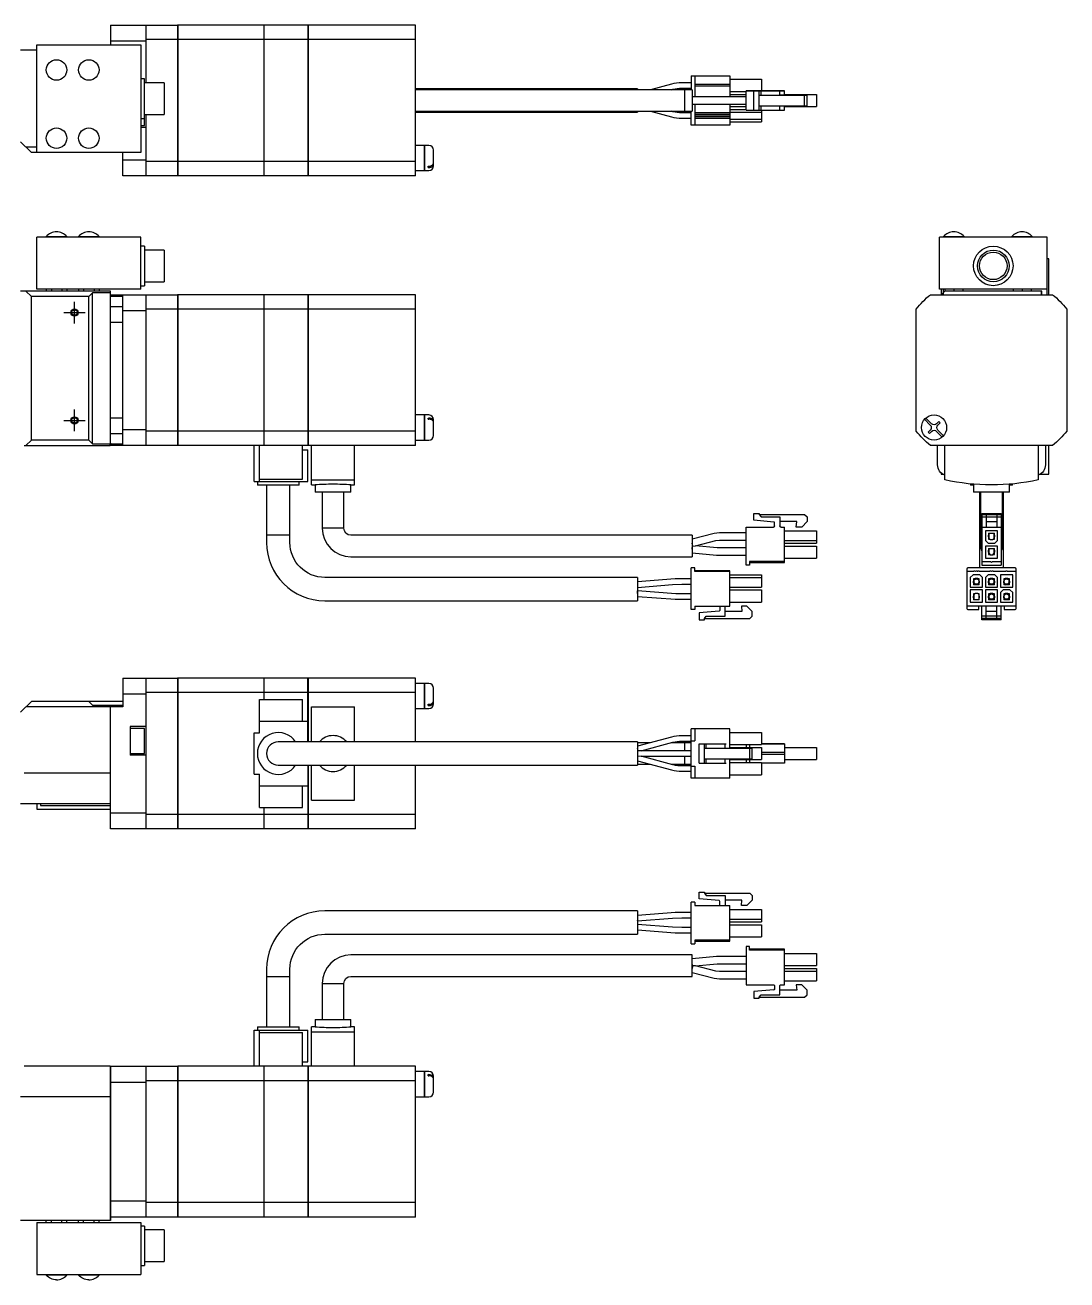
# Model space of a CAD drawing. Extents: x 0 to 542, y -8 to 359.
# Drawn here: x 251.8 to 541.9, y 10 to 359.4 of the extents above; entities that cross this region are included whole.
import ezdxf

# ---------------------------------------------------------------- set-up
doc = ezdxf.new("R2010")
doc.units = 0
doc.header["$LTSCALE"] = 0.5
doc.linetypes.add('CENTER', pattern=[50.8, 31.75, -6.35, 6.35, -6.35])
for name, color, linetype in [('MSM_CENTER', 1, 'CENTER'), ('MSM_CONTINUOUS', 7, 'CONTINUOUS'), ('MSM_NARROW', 5, 'CONTINUOUS')]:
    doc.layers.add(name, color=color, linetype=linetype)

msp = doc.modelspace()

# ---------------------------------------------------------------- linework, layer by layer
at = {"layer": 'MSM_CENTER'}
for p, q in [((265.59, 276.32), (265.59, 282.32)), ((262.59, 279.32), (268.59, 279.32)), ((265.59, 246.32), (265.59, 252.32)), ((262.59, 249.32), (268.59, 249.32))]:
    msp.add_line(p, q, dxfattribs=at)
at = {"layer": 'MSM_CONTINUOUS'}
for p, q in [((275.59, 359.38), (275.59, 353.88)), ((275.59, 359.38), (294.29, 359.38)), ((285.59, 343.3), (285.59, 359.38)), ((294.29, 359.38), (294.29, 317.38)), ((294.34, 359.33), (294.29, 359.33)), ((294.34, 359.38), (294.34, 317.38)), ((318.29, 359.38), (294.34, 359.38)), ((318.29, 359.38), (318.29, 317.38)), ((318.34, 359.33), (318.29, 359.33)), ((318.34, 359.38), (318.34, 317.38)), ((330.59, 359.38), (318.34, 359.38)), ((330.59, 359.38), (330.59, 317.38)), ((330.64, 359.33), (330.59, 359.33)), ((330.64, 359.38), (330.64, 317.38)), ((360.59, 359.38), (330.64, 359.38)), ((360.59, 317.38), (360.59, 359.38)), ((255.09, 323.88), (255.09, 353.88)), ((255.09, 353.88), (284.09, 353.88)), ((285.59, 354.88), (275.59, 354.88)), ((284.09, 353.88), (284.09, 323.88)), ((294.29, 355.35), (285.59, 355.35)), ((294.34, 355.09), (294.29, 355.09)), ((318.29, 355.35), (294.34, 355.35)), ((318.34, 355.09), (318.29, 355.09)), ((330.59, 355.35), (318.34, 355.35)), ((330.64, 355.09), (330.59, 355.09)), ((360.59, 355.35), (330.64, 355.35)), ((255.09, 352.38), (250.59, 352.38)), ((285.09, 344.38), (284.09, 344.38)), ((285.09, 331.38), (285.09, 344.38)), ((290.59, 343.3), (285.09, 343.3)), ((290.59, 343.3), (290.59, 334.45)), ((431.83, 342.95), (425.97, 341.38)), ((437.34, 343.33), (434.71, 343.33)), ((437.34, 345.28), (437.34, 341.38)), ((437.34, 345.28), (448.04, 345.28)), ((438.34, 345.28), (438.34, 339.38)), ((448.04, 342.83), (438.34, 342.83)), ((448.04, 345.28), (448.04, 339.38)), ((448.04, 344.28), (456.94, 344.28)), ((456.94, 344.28), (456.94, 341.08)), ((422.34, 341.63), (360.59, 341.63)), ((437.59, 341.38), (360.59, 341.38)), ((421.34, 341.63), (421.34, 341.38)), ((422.34, 341.63), (422.34, 341.38)), ((431.76, 341.38), (432.21, 341.5)), ((432.21, 341.5), (432.22, 341.5)), ((434.71, 341.83), (437.34, 341.83)), ((435.59, 335.38), (435.59, 341.38)), ((437.59, 341.38), (437.59, 335.38)), ((443.97, 339.38), (437.59, 339.38)), ((444.49, 339.38), (437.59, 339.38)), ((448.04, 342.33), (438.34, 342.33)), ((445.23, 339.38), (443.97, 339.38)), ((444.69, 339.38), (444.49, 339.38)), ((452.59, 339.38), (444.69, 339.38)), ((452.59, 339.38), (445.23, 339.38)), ((448.04, 340.88), (452.59, 340.88)), ((448.04, 340.08), (452.59, 340.08)), ((452.59, 341.08), (460.24, 341.08)), ((453.59, 341.08), (452.59, 341.08)), ((452.59, 335.68), (452.59, 341.08)), ((452.59, 341.08), (452.59, 341.08)), ((463.29, 341.08), (453.59, 341.08)), ((454.79, 341.08), (456.29, 341.08)), ((460.36, 341.08), (454.79, 341.08)), ((454.79, 335.68), (454.79, 341.08)), ((456.29, 341.08), (456.79, 341.08)), ((456.29, 335.68), (456.29, 341.08)), ((456.29, 339.88), (468.89, 339.88)), ((456.79, 341.08), (462.04, 341.08)), ((456.79, 339.88), (456.79, 341.08)), ((460.24, 341.08), (460.54, 341.08)), ((460.54, 341.08), (460.36, 341.08)), ((462.04, 341.08), (462.34, 341.08)), ((462.04, 339.88), (462.04, 341.08)), ((462.34, 339.88), (462.04, 339.88)), ((466.72, 339.88), (462.04, 339.88)), ((462.34, 341.08), (463.29, 341.08)), ((463.29, 339.88), (463.29, 341.08)), ((463.29, 341.08), (463.29, 341.08)), ((463.29, 340.08), (472.19, 340.08)), ((463.29, 340.08), (472.19, 340.08)), ((463.29, 340.08), (472.19, 340.08)), ((466.59, 339.88), (466.72, 339.88)), ((468.09, 339.88), (466.72, 339.88)), ((469.59, 339.88), (468.09, 339.88)), ((468.89, 336.88), (468.89, 339.88)), ((468.89, 339.88), (469.59, 339.88)), ((469.59, 336.88), (469.59, 339.88)), ((472.19, 340.08), (472.19, 336.68)), ((437.59, 337.38), (443.97, 337.38)), ((438.34, 337.38), (438.34, 331.48)), ((443.97, 337.38), (445.23, 337.38)), ((445.23, 337.38), (452.59, 337.38)), ((448.04, 337.38), (448.04, 331.48)), ((448.04, 336.68), (452.59, 336.68)), ((448.04, 335.88), (452.59, 335.88)), ((452.59, 335.68), (454.79, 335.68)), ((454.79, 335.68), (456.29, 335.68)), ((456.29, 336.88), (468.89, 336.88)), ((456.29, 335.68), (456.79, 335.68)), ((456.79, 335.68), (456.79, 336.88)), ((456.79, 335.68), (462.04, 335.68)), ((456.94, 335.68), (456.94, 332.48)), ((462.04, 335.68), (462.04, 336.88)), ((462.04, 335.68), (462.34, 335.68)), ((462.34, 335.68), (463.29, 335.68)), ((463.29, 335.68), (463.29, 336.88)), ((463.29, 336.68), (472.19, 336.68)), ((468.89, 336.88), (469.59, 336.88)), ((284.09, 333.38), (285.09, 333.38)), ((285.09, 334.45), (290.59, 334.45)), ((285.59, 317.38), (285.59, 334.45)), ((360.59, 335.38), (437.59, 335.38)), ((360.59, 335.13), (422.34, 335.13)), ((421.34, 335.38), (421.34, 335.13)), ((422.34, 335.38), (422.34, 335.13)), ((425.97, 335.38), (431.82, 333.81)), ((432.21, 335.26), (431.76, 335.38)), ((437.34, 334.93), (434.71, 334.93)), ((434.71, 333.43), (437.34, 333.43)), ((437.34, 331.48), (437.34, 335.38)), ((448.04, 334.98), (438.34, 334.98)), ((448.04, 334.48), (438.34, 334.48)), ((448.04, 334.43), (438.34, 334.43)), ((448.04, 333.93), (438.34, 333.93)), ((448.04, 333.88), (438.34, 333.88)), ((448.04, 333.38), (438.34, 333.38)), ((448.04, 335.13), (456.94, 335.13)), ((448.04, 333.23), (456.94, 333.23)), ((448.04, 332.48), (456.94, 332.48)), ((284.09, 331.38), (285.09, 331.38)), ((285.59, 330.88), (284.09, 330.88)), ((448.04, 331.48), (437.34, 331.48)), ((253.59, 323.88), (250.59, 326.88)), ((255.09, 325.38), (252.09, 325.38)), ((363.09, 325.88), (360.59, 325.88)), ((363.09, 318.88), (363.09, 325.88)), ((363.14, 325.83), (363.09, 325.83)), ((363.14, 318.88), (363.14, 325.88)), ((364.29, 325.88), (363.14, 325.88)), ((284.09, 323.88), (253.59, 323.88)), ((279.09, 317.38), (279.09, 323.88)), ((279.09, 321.88), (285.59, 321.88)), ((294.34, 321.66), (294.29, 321.66)), ((318.34, 321.66), (318.29, 321.66)), ((330.64, 321.66), (330.59, 321.66)), ((365.59, 320.18), (365.59, 324.58)), ((294.29, 321.41), (285.59, 321.41)), ((318.29, 321.41), (294.34, 321.41)), ((330.59, 321.41), (318.34, 321.41)), ((360.59, 321.41), (330.64, 321.41)), ((360.59, 318.88), (363.09, 318.88)), ((363.09, 318.93), (363.14, 318.93)), ((363.14, 318.88), (364.29, 318.88)), ((364.09, 320.09), (364.29, 320.09)), ((364.09, 319.73), (364.09, 320.09)), ((364.09, 319.73), (364.29, 319.73)), ((294.29, 317.38), (279.09, 317.38)), ((294.34, 317.43), (294.29, 317.43)), ((318.29, 317.38), (294.34, 317.38)), ((318.34, 317.43), (318.29, 317.43)), ((330.59, 317.38), (318.34, 317.38)), ((330.64, 317.43), (330.59, 317.43)), ((360.59, 317.38), (330.64, 317.38)), ((257.74, 300.48), (263.44, 300.48)), ((257.74, 300.48), (257.74, 300.32)), ((263.44, 300.32), (263.44, 300.48)), ((266.74, 300.48), (272.44, 300.48)), ((266.74, 300.48), (266.74, 300.32)), ((272.44, 300.32), (272.44, 300.48)), ((507.6, 300.48), (513.3, 300.48)), ((507.6, 300.48), (507.6, 300.32)), ((513.3, 300.32), (513.3, 300.48)), ((526.6, 300.48), (532.3, 300.48)), ((526.6, 300.48), (526.6, 300.32)), ((532.3, 300.32), (532.3, 300.48)), ((255.09, 285.82), (255.09, 300.32)), ((284.09, 300.32), (255.09, 300.32)), ((284.09, 285.82), (284.09, 300.32)), ((285.09, 297.82), (284.09, 297.82)), ((285.09, 297.82), (285.09, 286.82)), ((506.45, 285.82), (506.45, 300.32)), ((536.45, 300.32), (506.45, 300.32)), ((536.45, 284.32), (536.45, 300.32)), ((290.59, 296.75), (285.09, 296.75)), ((290.59, 296.75), (290.59, 287.9)), ((536.95, 294.32), (536.45, 294.32)), ((536.95, 284.32), (536.95, 294.32)), ((284.09, 286.82), (285.09, 286.82)), ((285.09, 287.9), (290.59, 287.9)), ((275.59, 285.32), (250.59, 285.32)), ((253.59, 283.82), (252.09, 285.32)), ((269.59, 283.82), (253.59, 283.82)), ((253.59, 243.82), (253.59, 283.82)), ((284.09, 285.82), (255.09, 285.82)), ((257.7, 285.82), (257.7, 285.32)), ((259.15, 285.82), (259.15, 285.32)), ((262.03, 285.82), (262.03, 285.32)), ((263.48, 285.82), (263.48, 285.32)), ((266.7, 285.82), (266.7, 285.32)), ((268.15, 285.82), (268.15, 285.32)), ((270.59, 284.82), (269.59, 283.82)), ((269.59, 243.82), (269.59, 283.82)), ((275.59, 284.82), (270.59, 284.82)), ((270.59, 242.82), (270.59, 284.82)), ((271.03, 285.82), (271.03, 285.32)), ((272.48, 285.82), (272.48, 285.32)), ((275.59, 242.32), (275.59, 285.32)), ((275.59, 284.32), (294.29, 284.32)), ((279.09, 283.82), (275.59, 283.82)), ((279.09, 242.32), (279.09, 284.32)), ((285.59, 242.32), (285.59, 284.32)), ((294.29, 284.32), (294.29, 242.32)), ((294.34, 284.27), (294.29, 284.27)), ((294.34, 284.32), (294.34, 242.32)), ((318.29, 284.32), (294.34, 284.32)), ((318.29, 284.32), (318.29, 242.32)), ((318.34, 284.27), (318.29, 284.27)), ((318.34, 284.32), (318.34, 242.32)), ((330.59, 284.32), (318.34, 284.32)), ((330.59, 284.32), (330.59, 242.32)), ((330.64, 284.27), (330.59, 284.27)), ((330.64, 284.32), (330.64, 242.32)), ((360.59, 284.32), (330.64, 284.32)), ((360.59, 242.32), (360.59, 284.32)), ((503.98, 284.32), (537.92, 284.32)), ((536.45, 285.82), (506.45, 285.82)), ((506.95, 285.82), (506.95, 284.32)), ((507.95, 285.32), (506.95, 284.32)), ((507.45, 285.82), (507.45, 284.32)), ((507.95, 285.82), (507.95, 285.32)), ((534.95, 285.32), (507.95, 285.32)), ((510.45, 285.82), (510.45, 285.32)), ((512.95, 285.82), (512.95, 285.32)), ((526.95, 285.82), (526.95, 285.32)), ((529.45, 285.82), (529.45, 285.32)), ((531.95, 285.82), (531.95, 285.32)), ((534.85, 284.32), (534.85, 285.32)), ((534.95, 284.32), (534.95, 285.32)), ((275.59, 281.06), (279.09, 281.06)), ((285.59, 279.82), (279.09, 279.82)), ((294.29, 280.29), (285.59, 280.29)), ((294.34, 280.03), (294.29, 280.03)), ((318.29, 280.29), (294.34, 280.29)), ((318.34, 280.03), (318.29, 280.03)), ((330.59, 280.29), (318.34, 280.29)), ((330.64, 280.03), (330.59, 280.03)), ((360.59, 280.29), (330.64, 280.29)), ((499.95, 246.35), (499.95, 280.29)), ((541.95, 280.29), (541.95, 246.35)), ((279.09, 276.59), (275.59, 276.59)), ((275.59, 250.06), (279.09, 250.06)), ((363.09, 250.82), (360.59, 250.82)), ((363.09, 243.82), (363.09, 250.82)), ((363.14, 250.77), (363.09, 250.77)), ((363.14, 243.82), (363.14, 250.82)), ((364.29, 250.82), (363.14, 250.82)), ((364.09, 249.97), (364.29, 249.97)), ((364.09, 249.61), (364.09, 249.97)), ((364.09, 249.61), (364.29, 249.61)), ((365.59, 245.12), (365.59, 249.52)), ((503.89, 248.03), (502.3, 249.61)), ((502.65, 249.97), (504.24, 248.38)), ((505.65, 248.38), (506.25, 248.98)), ((506.61, 248.63), (506.01, 248.03)), ((506.25, 248.98), (506.61, 248.63)), ((279.09, 245.59), (275.59, 245.59)), ((279.09, 246.82), (285.59, 246.82)), ((294.29, 246.35), (285.59, 246.35)), ((294.34, 246.61), (294.29, 246.61)), ((318.29, 246.35), (294.34, 246.35)), ((318.34, 246.61), (318.29, 246.61)), ((330.59, 246.35), (318.34, 246.35)), ((330.64, 246.61), (330.59, 246.61)), ((360.59, 246.35), (330.64, 246.35)), ((503.28, 246.01), (503.89, 246.61)), ((503.64, 245.66), (503.28, 246.01)), ((504.24, 246.26), (503.64, 245.66)), ((507.24, 244.68), (505.65, 246.26)), ((506.01, 246.61), (506.67, 245.95)), ((506.67, 245.95), (507.59, 245.03)), ((251.59, 242.32), (275.49, 242.32)), ((252.09, 242.32), (253.59, 243.82)), ((269.59, 243.82), (253.59, 243.82)), ((269.59, 243.82), (270.59, 242.82)), ((270.59, 242.82), (275.5, 242.82)), ((275.59, 242.42), (275.49, 242.32)), ((275.59, 242.95), (275.5, 242.82)), ((275.5, 242.33), (275.5, 242.82)), ((275.59, 242.82), (279.09, 242.82)), ((294.29, 242.32), (275.59, 242.32)), ((294.34, 242.37), (294.29, 242.37)), ((330.59, 242.32), (294.34, 242.32)), ((315.59, 232.32), (315.59, 242.32)), ((317.09, 232.32), (317.09, 242.32)), ((318.34, 242.37), (318.29, 242.37)), ((329.09, 232.92), (329.09, 242.32)), ((329.09, 241.12), (330.59, 241.12)), ((330.64, 242.37), (330.59, 242.37)), ((330.59, 232.32), (330.59, 241.12)), ((360.59, 242.32), (330.64, 242.32)), ((331.59, 231.33), (331.59, 242.32)), ((343.59, 231.33), (343.59, 242.32)), ((360.59, 243.82), (363.09, 243.82)), ((363.09, 243.87), (363.14, 243.87)), ((363.14, 243.82), (364.29, 243.82)), ((537.92, 242.32), (503.98, 242.32)), ((505.95, 236.9), (505.95, 242.32)), ((507.95, 232.75), (507.95, 242.32)), ((533.95, 242.32), (533.95, 232.75)), ((535.95, 242.32), (535.95, 236.9)), ((536.95, 234.32), (536.95, 242.32)), ((506.95, 234.67), (506.95, 234.32)), ((506.95, 234.32), (507.42, 234.32)), ((534.48, 234.32), (536.95, 234.32)), ((315.59, 232.32), (330.59, 232.32)), ((316.52, 232.32), (316.52, 231.32)), ((328.16, 231.32), (316.52, 231.32)), ((317.09, 232.92), (329.09, 232.92)), ((319.09, 231.32), (319.09, 215.32)), ((325.59, 215.32), (325.59, 231.32)), ((328.16, 231.32), (328.16, 232.32)), ((331.59, 232.75), (343.59, 232.75)), ((331.59, 231.33), (332.59, 231.33)), ((332.59, 231.33), (332.59, 229.32)), ((342.59, 231.33), (343.59, 231.33)), ((342.59, 229.32), (342.59, 231.33)), ((515.13, 231.61), (515.13, 231.32)), ((515.95, 231.32), (515.13, 231.32)), ((515.95, 231.53), (515.95, 229.32)), ((525.95, 229.32), (525.95, 231.53)), ((526.77, 231.32), (525.95, 231.32)), ((526.77, 231.32), (526.77, 231.61)), ((342.59, 229.32), (332.59, 229.32)), ((334.59, 229.32), (334.59, 219.32)), ((340.59, 219.32), (340.59, 229.32)), ((525.95, 229.32), (515.95, 229.32)), ((517.7, 208.22), (517.7, 229.32)), ((517.95, 214.32), (517.95, 229.32)), ((523.95, 229.32), (523.95, 214.32)), ((524.2, 229.32), (524.2, 208.22)), ((454.79, 223.42), (456.29, 223.42)), ((454.79, 223.42), (456.29, 223.42)), ((454.79, 221.51), (454.79, 223.42)), ((460.36, 221.02), (454.79, 221.51)), ((456.29, 223.42), (456.29, 223.12)), ((456.29, 223.12), (468.89, 223.12)), ((456.29, 223.12), (456.79, 222.42)), ((456.29, 223.12), (468.89, 223.12)), ((456.79, 222.42), (462.04, 222.42)), ((460.54, 219.92), (460.54, 220.82)), ((462.04, 222.42), (462.04, 219.92)), ((466.72, 221.12), (462.04, 221.12)), ((466.59, 219.62), (466.72, 221.12)), ((466.59, 219.62), (466.72, 221.12)), ((469.59, 221.12), (468.09, 219.62)), ((468.89, 223.12), (469.59, 222.42)), ((468.89, 223.12), (469.59, 222.42)), ((469.59, 222.42), (469.59, 221.12)), ((518.25, 223.42), (523.65, 223.42)), ((518.25, 223.42), (518.25, 209.02)), ((518.25, 223.12), (523.65, 223.12)), ((518.25, 222.42), (523.65, 222.42)), ((519.45, 223.12), (519.45, 219.62)), ((519.45, 221.12), (522.45, 221.12)), ((522.45, 223.12), (522.45, 219.62)), ((523.65, 223.42), (523.65, 209.02)), ((325.59, 217.32), (319.09, 217.32)), ((340.59, 219.32), (334.59, 219.32)), ((437.59, 217.32), (342.59, 217.32)), ((443.72, 217.8), (437.59, 216.2)), ((437.59, 217.32), (437.59, 211.32)), ((445.23, 218), (443.72, 217.8)), ((452.59, 218), (445.23, 218)), ((452.59, 219.62), (460.24, 219.62)), ((452.59, 219.62), (460.24, 219.62)), ((452.59, 209.02), (452.59, 219.62)), ((460.24, 219.62), (460.24, 219.62)), ((462.34, 219.62), (462.34, 219.62)), ((462.34, 219.62), (463.29, 219.62)), ((462.34, 219.62), (463.29, 219.62)), ((463.29, 209.77), (463.29, 219.62)), ((463.29, 218.52), (472.19, 218.52)), ((463.29, 218.52), (472.19, 218.52)), ((468.09, 219.62), (466.59, 219.62)), ((472.19, 218.52), (472.19, 215.12)), ((517.95, 217.32), (517.7, 217.32)), ((518.25, 219.32), (517.95, 219.32)), ((518.25, 219.62), (523.65, 219.62)), ((519.25, 218.52), (519.25, 215.87)), ((522.65, 218.52), (519.25, 218.52)), ((520.2, 217.37), (520.05, 217.37)), ((520.05, 217.37), (520.05, 216.87)), ((520.05, 216.87), (520.2, 216.87)), ((520.15, 217.87), (521.75, 217.87)), ((520.15, 217.87), (520.15, 217.37)), ((520.15, 216.87), (520.15, 216.22)), ((520.2, 217.87), (520.2, 216.5)), ((521.7, 216.5), (521.7, 217.87)), ((521.7, 217.37), (521.85, 217.37)), ((521.7, 216.87), (521.85, 216.87)), ((521.75, 217.37), (521.75, 217.87)), ((521.75, 216.22), (521.75, 216.87)), ((521.85, 216.87), (521.85, 217.37)), ((522.65, 215.87), (522.65, 218.52)), ((523.95, 219.32), (523.65, 219.32)), ((524.2, 217.32), (523.95, 217.32)), ((437.81, 214.33), (437.59, 215.17)), ((437.81, 214.33), (437.59, 215.17)), ((437.59, 213.47), (437.69, 214.47)), ((437.78, 214.46), (437.69, 214.47)), ((437.81, 214.33), (438.54, 214.38)), ((438.54, 214.38), (444.22, 215.87)), ((444.59, 213.8), (438.54, 214.38)), ((444.22, 215.87), (445.23, 216)), ((444.69, 213.8), (444.59, 213.8)), ((452.59, 213.8), (444.69, 213.8)), ((445.23, 216), (452.59, 216)), ((463.29, 215.87), (472.19, 215.87)), ((463.29, 215.12), (472.19, 215.12)), ((463.29, 214.32), (472.19, 214.32)), ((463.29, 214.32), (472.19, 214.32)), ((472.19, 214.32), (472.19, 210.92)), ((519.25, 215.87), (520, 215.12)), ((522.65, 214.32), (519.25, 214.32)), ((519.25, 214.32), (519.25, 210.92)), ((520, 215.12), (521.9, 215.12)), ((520.2, 213.17), (520.05, 213.17)), ((520.05, 213.17), (520.05, 212.67)), ((520.15, 216.22), (520.47, 216.22)), ((520.15, 213.67), (521.75, 213.67)), ((520.15, 213.67), (520.15, 213.17)), ((520.2, 216.5), (520.57, 216.12)), ((520.2, 213.67), (520.2, 212.3)), ((520.57, 216.12), (521.32, 216.12)), ((521.32, 216.12), (521.7, 216.5)), ((521.42, 216.22), (521.75, 216.22)), ((521.7, 212.3), (521.7, 213.67)), ((521.7, 213.17), (521.85, 213.17)), ((521.75, 213.17), (521.75, 213.67)), ((521.85, 212.67), (521.85, 213.17)), ((521.9, 215.12), (522.65, 215.87)), ((522.65, 210.92), (522.65, 214.32)), ((342.59, 211.32), (437.59, 211.32)), ((437.59, 212.47), (444.4, 211.81)), ((444.4, 211.81), (444.69, 211.8)), ((444.69, 211.8), (452.59, 211.8)), ((463.29, 210.02), (453.59, 210.02)), ((453.59, 210.02), (453.59, 209.02)), ((453.59, 209.77), (463.29, 209.77)), ((463.29, 210.92), (472.19, 210.92)), ((518.25, 210.02), (520.7, 210.02)), ((519.25, 210.92), (522.65, 210.92)), ((520.05, 212.67), (520.2, 212.67)), ((520.15, 212.67), (520.15, 212.02)), ((520.15, 212.02), (520.47, 212.02)), ((520.2, 212.3), (520.57, 211.92)), ((520.57, 211.92), (521.32, 211.92)), ((521.2, 210.02), (523.65, 210.02)), ((521.32, 211.92), (521.7, 212.3)), ((521.42, 212.02), (521.75, 212.02)), ((521.7, 212.67), (521.85, 212.67)), ((521.75, 212.02), (521.75, 212.67)), ((438.34, 208.22), (437.34, 208.22)), ((437.34, 196.62), (437.34, 208.22)), ((438.34, 207.22), (438.34, 208.22)), ((448.04, 207.47), (438.34, 207.47)), ((448.04, 207.22), (438.34, 207.22)), ((448.04, 197.62), (448.04, 207.47)), ((448.04, 206.32), (456.94, 206.32)), ((453.59, 209.02), (452.59, 209.02)), ((456.94, 206.32), (456.94, 202.92)), ((514.05, 207.92), (514.05, 196.92)), ((515.95, 207.22), (514.05, 207.22)), ((527.55, 208.22), (514.35, 208.22)), ((515.8, 206.32), (515.05, 205.57)), ((517.7, 206.32), (515.8, 206.32)), ((516.5, 207.22), (516.45, 207.22)), ((517.05, 207.22), (517, 207.22)), ((520.42, 207.22), (517.55, 207.22)), ((518.45, 205.57), (517.7, 206.32)), ((518.25, 209.02), (523.65, 209.02)), ((520, 206.32), (519.25, 205.57)), ((521.9, 206.32), (520, 206.32)), ((520.97, 207.22), (520.92, 207.22)), ((524.9, 207.22), (521.47, 207.22)), ((522.65, 205.57), (521.9, 206.32)), ((526.85, 206.32), (523.45, 206.32)), ((523.45, 206.32), (523.45, 202.92)), ((527.85, 207.22), (525.4, 207.22)), ((526.85, 202.92), (526.85, 206.32)), ((527.85, 196.92), (527.85, 207.92)), ((422.34, 205.57), (335.34, 205.57)), ((422.34, 205.57), (422.34, 199.07)), ((432.88, 205.16), (422.34, 204.32)), ((422.4, 202.82), (432.08, 203.59)), ((432.08, 203.59), (434.71, 203.7)), ((437.34, 205.2), (433.74, 205.2)), ((434.71, 203.7), (437.34, 203.7)), ((448.04, 205.57), (456.94, 205.57)), ((448.04, 202.92), (456.94, 202.92)), ((515.05, 205.57), (515.05, 202.92)), ((515.05, 202.92), (518.45, 202.92)), ((515.85, 204.57), (515.85, 204.07)), ((516, 204.57), (515.85, 204.57)), ((515.85, 204.07), (516, 204.07)), ((516.27, 205.22), (515.95, 205.22)), ((515.95, 205.22), (515.95, 204.57)), ((515.95, 204.07), (515.95, 203.57)), ((517.55, 203.57), (515.95, 203.57)), ((516.37, 205.32), (516, 204.95)), ((516, 204.95), (516, 203.57)), ((517.12, 205.32), (516.37, 205.32)), ((517.06, 203.57), (516.53, 203.73)), ((516.96, 205.17), (517.41, 205.03)), ((517.22, 205.22), (517.12, 205.32)), ((517.55, 205.22), (517.22, 205.22)), ((517.5, 204.95), (517.22, 205.22)), ((517.5, 203.57), (517.5, 204.95)), ((517.65, 204.57), (517.5, 204.57)), ((517.65, 204.07), (517.5, 204.07)), ((517.55, 204.57), (517.55, 205.22)), ((517.55, 203.57), (517.55, 204.07)), ((517.65, 204.07), (517.65, 204.57)), ((518.45, 202.92), (518.45, 205.57)), ((519.25, 205.57), (519.25, 202.92)), ((519.25, 202.92), (522.65, 202.92)), ((520.2, 204.57), (520.05, 204.57)), ((520.05, 204.57), (520.05, 204.07)), ((520.05, 204.07), (520.2, 204.07)), ((520.47, 205.22), (520.15, 205.22)), ((520.15, 205.22), (520.15, 204.57)), ((520.15, 204.07), (520.15, 203.57)), ((521.75, 203.57), (520.15, 203.57)), ((520.57, 205.32), (520.2, 204.95)), ((520.2, 204.95), (520.2, 203.57)), ((520.2, 203.57), (520.2, 203.65)), ((521.32, 205.32), (520.57, 205.32)), ((521.42, 205.22), (521.32, 205.32)), ((521.75, 205.22), (521.42, 205.22)), ((521.7, 204.95), (521.42, 205.22)), ((521.69, 203.57), (521.7, 203.65)), ((521.7, 203.57), (521.7, 204.95)), ((521.85, 204.57), (521.7, 204.57)), ((521.85, 204.07), (521.7, 204.07)), ((521.75, 204.57), (521.75, 205.22)), ((521.75, 203.57), (521.75, 204.07)), ((521.85, 204.07), (521.85, 204.57)), ((522.65, 202.92), (522.65, 205.57)), ((523.45, 202.92), (526.85, 202.92)), ((524.4, 204.57), (524.25, 204.57)), ((524.25, 204.57), (524.25, 204.07)), ((524.25, 204.07), (524.4, 204.07)), ((524.35, 205.22), (524.35, 204.57)), ((524.67, 205.22), (524.35, 205.22)), ((524.35, 204.07), (524.35, 203.57)), ((525.95, 203.57), (524.35, 203.57)), ((524.77, 205.32), (524.4, 204.95)), ((524.4, 204.95), (524.4, 203.57)), ((524.93, 205.17), (524.48, 205.03)), ((525.52, 205.32), (524.77, 205.32)), ((524.83, 203.57), (525.36, 203.73)), ((525.9, 204.95), (525.52, 205.32)), ((525.95, 205.22), (525.62, 205.22)), ((525.9, 203.57), (525.9, 204.95)), ((526.05, 204.57), (525.9, 204.57)), ((526.05, 204.07), (525.9, 204.07)), ((525.95, 204.57), (525.95, 205.22)), ((525.95, 203.57), (525.95, 204.07)), ((526.05, 204.07), (526.05, 204.57)), ((422.34, 201.07), (422.4, 201.82)), ((422.4, 201.82), (422.34, 201.79)), ((422.34, 200.32), (432.91, 199.53)), ((433.02, 201.02), (422.4, 201.82)), ((437.34, 201), (433.71, 201)), ((433.71, 199.5), (437.34, 199.5)), ((448.04, 202.12), (456.94, 202.12)), ((456.94, 202.12), (456.94, 198.72)), ((515.05, 202.12), (515.05, 198.72)), ((518.45, 202.12), (515.05, 202.12)), ((515.85, 200.37), (515.85, 199.87)), ((516, 200.37), (515.85, 200.37)), ((515.85, 199.87), (516, 199.87)), ((516.27, 201.02), (515.95, 201.02)), ((515.95, 201.02), (515.95, 200.37)), ((515.95, 199.87), (515.95, 199.37)), ((517.55, 199.37), (515.95, 199.37)), ((516.37, 201.12), (516, 200.75)), ((516, 200.75), (516, 199.37)), ((517.12, 201.12), (516.37, 201.12)), ((517.5, 200.75), (517.12, 201.12)), ((517.55, 201.02), (517.22, 201.02)), ((517.5, 199.37), (517.5, 200.75)), ((517.65, 200.37), (517.5, 200.37)), ((517.65, 199.87), (517.5, 199.87)), ((517.55, 200.37), (517.55, 201.02)), ((517.55, 199.37), (517.55, 199.87)), ((517.65, 199.87), (517.65, 200.37)), ((518.45, 198.72), (518.45, 202.12)), ((519.25, 202.12), (519.25, 198.72)), ((522.65, 202.12), (519.25, 202.12)), ((520.05, 200.37), (520.05, 199.87)), ((520.2, 200.37), (520.05, 200.37)), ((520.05, 199.87), (520.2, 199.87)), ((520.15, 201.02), (520.15, 200.37)), ((520.47, 201.02), (520.15, 201.02)), ((520.15, 199.87), (520.15, 199.37)), ((521.75, 199.37), (520.15, 199.37)), ((520.47, 201.02), (520.2, 200.75)), ((520.2, 200.75), (520.2, 199.37)), ((520.57, 201.12), (520.47, 201.02)), ((521.32, 201.12), (520.57, 201.12)), ((521.42, 201.02), (521.32, 201.12)), ((521.75, 201.02), (521.42, 201.02)), ((521.7, 200.75), (521.42, 201.02)), ((521.7, 199.37), (521.7, 200.75)), ((521.85, 200.37), (521.7, 200.37)), ((521.85, 199.87), (521.7, 199.87)), ((521.75, 200.37), (521.75, 201.02)), ((521.75, 199.37), (521.75, 199.87)), ((521.85, 199.87), (521.85, 200.37)), ((522.65, 198.72), (522.65, 202.12)), ((524.2, 202.12), (523.45, 201.37)), ((523.45, 201.37), (523.45, 198.72)), ((526.1, 202.12), (524.2, 202.12)), ((524.4, 200.37), (524.25, 200.37)), ((524.25, 200.37), (524.25, 199.87)), ((524.25, 199.87), (524.4, 199.87)), ((524.67, 201.02), (524.35, 201.02)), ((524.35, 201.02), (524.35, 200.37)), ((524.35, 199.87), (524.35, 199.37)), ((525.95, 199.37), (524.35, 199.37)), ((524.77, 201.12), (524.4, 200.75)), ((524.4, 200.75), (524.4, 199.37)), ((524.4, 199.68), (524.94, 199.52)), ((525.52, 201.12), (524.77, 201.12)), ((525.35, 200.97), (524.8, 201.12)), ((525.9, 200.75), (525.52, 201.12)), ((525.95, 201.02), (525.62, 201.02)), ((525.9, 199.37), (525.9, 200.75)), ((526.05, 200.37), (525.9, 200.37)), ((526.05, 199.87), (525.9, 199.87)), ((525.95, 200.37), (525.95, 201.02)), ((525.95, 199.37), (525.95, 199.87)), ((526.05, 199.87), (526.05, 200.37)), ((526.85, 201.37), (526.1, 202.12)), ((526.85, 198.72), (526.85, 201.37)), ((335.34, 199.07), (422.34, 199.07)), ((438.34, 196.62), (437.34, 196.62)), ((438.34, 197.62), (438.34, 196.62)), ((438.34, 197.62), (448.04, 197.62)), ((445.11, 196.22), (439.54, 195.74)), ((439.54, 195.74), (439.54, 193.82)), ((445.29, 197.32), (445.29, 196.42)), ((446.79, 194.82), (446.79, 197.32)), ((451.47, 196.12), (446.79, 196.12)), ((448.04, 198.72), (456.94, 198.72)), ((451.34, 197.62), (451.47, 196.12)), ((452.84, 197.62), (451.34, 197.62)), ((454.34, 196.12), (452.84, 197.62)), ((454.34, 194.82), (454.34, 196.12)), ((527.85, 197.62), (514.05, 197.62)), ((514.35, 196.62), (517.45, 196.62)), ((515.05, 198.72), (518.45, 198.72)), ((517.45, 196.62), (517.45, 197.62)), ((518.25, 193.82), (518.25, 197.62)), ((519.25, 198.72), (522.65, 198.72)), ((519.45, 194.12), (519.45, 197.62)), ((522.45, 196.12), (519.45, 196.12)), ((522.45, 194.12), (522.45, 197.62)), ((523.45, 198.72), (526.85, 198.72)), ((523.65, 193.82), (523.65, 197.62)), ((524.45, 197.62), (524.45, 196.62)), ((524.45, 196.62), (527.55, 196.62)), ((439.54, 193.82), (441.04, 193.82)), ((441.04, 194.12), (441.54, 194.82)), ((441.04, 194.12), (453.64, 194.12)), ((441.04, 193.82), (441.04, 194.12)), ((441.54, 194.82), (446.79, 194.82)), ((453.64, 194.12), (454.34, 194.82)), ((523.65, 194.82), (518.25, 194.82)), ((523.65, 194.12), (518.25, 194.12)), ((523.65, 193.82), (518.25, 193.82)), ((279.09, 177.56), (279.09, 169.56)), ((279.09, 177.56), (294.29, 177.56)), ((285.59, 135.56), (285.59, 177.56)), ((294.29, 177.56), (294.29, 135.56)), ((294.34, 177.51), (294.29, 177.51)), ((294.34, 177.56), (294.34, 135.56)), ((318.29, 177.56), (294.34, 177.56)), ((318.29, 177.56), (318.29, 171.56)), ((318.34, 177.51), (318.29, 177.51)), ((318.34, 177.56), (318.34, 171.56)), ((330.59, 177.56), (318.34, 177.56)), ((330.59, 159.81), (330.59, 177.56)), ((330.64, 177.51), (330.59, 177.51)), ((330.64, 177.56), (330.64, 159.81)), ((360.59, 177.56), (330.64, 177.56)), ((360.59, 159.81), (360.59, 177.56)), ((363.09, 176.06), (360.59, 176.06)), ((363.09, 169.06), (363.09, 176.06)), ((363.14, 176.01), (363.09, 176.01)), ((363.14, 169.06), (363.14, 176.06)), ((364.29, 176.06), (363.14, 176.06)), ((365.59, 170.36), (365.59, 174.76)), ((285.59, 173.06), (279.09, 173.06)), ((294.29, 173.53), (285.59, 173.53)), ((294.34, 173.28), (294.29, 173.28)), ((318.29, 173.53), (294.34, 173.53)), ((317.09, 162.34), (317.09, 171.56)), ((317.09, 171.56), (329.09, 171.56)), ((318.34, 173.28), (318.29, 173.28)), ((330.59, 173.53), (318.34, 173.53)), ((329.09, 165.56), (329.09, 171.56)), ((330.64, 173.28), (330.59, 173.28)), ((360.59, 173.53), (330.64, 173.53)), ((250.59, 168.06), (253.59, 171.06)), ((275.49, 169.56), (252.09, 169.56)), ((279.09, 171.06), (253.59, 171.06)), ((269.59, 171.06), (270.59, 170.06)), ((270.59, 170.06), (279.09, 170.06)), ((275.5, 169.57), (275.49, 169.56)), ((275.49, 169.56), (275.49, 151.06)), ((275.5, 169.57), (275.5, 170.06)), ((275.5, 169.57), (275.59, 169.54)), ((275.59, 135.56), (275.59, 170.06)), ((279.09, 169.56), (275.59, 169.56)), ((331.59, 159.81), (331.59, 169.56)), ((331.59, 169.56), (343.59, 169.56)), ((343.59, 159.81), (343.59, 169.56)), ((360.59, 169.06), (363.09, 169.06)), ((363.09, 169.11), (363.14, 169.11)), ((363.14, 169.06), (364.29, 169.06)), ((364.09, 170.27), (364.29, 170.27)), ((364.09, 169.92), (364.09, 170.27)), ((364.09, 169.92), (364.29, 169.92)), ((317.09, 165.56), (330.59, 165.56)), ((285.59, 164.06), (281.09, 164.06)), ((281.09, 164.06), (281.09, 156.06)), ((285.09, 163.56), (281.09, 163.56)), ((285.09, 156.56), (285.09, 163.56)), ((315.59, 150.78), (315.59, 162.34)), ((315.59, 162.34), (317.09, 162.34)), ((431.82, 161.13), (422.34, 158.59)), ((437.34, 161.51), (434.71, 161.51)), ((437.34, 149.66), (437.34, 163.46)), ((448.04, 163.46), (437.34, 163.46)), ((438.34, 163.46), (438.34, 160.06)), ((448.04, 158.06), (448.04, 163.46)), ((448.04, 162.46), (456.94, 162.46)), ((456.94, 162.46), (456.94, 159.06)), ((422.34, 159.81), (322.34, 159.81)), ((422.34, 159.81), (422.34, 153.31)), ((425.97, 159.56), (422.34, 159.56)), ((437.34, 157.31), (422.34, 157.31)), ((423.37, 157.31), (432.21, 159.68)), ((437.34, 159.56), (431.76, 159.56)), ((434.71, 160.01), (437.34, 160.01)), ((435.59, 157.31), (435.59, 159.56)), ((437.34, 160.06), (438.34, 160.06)), ((439.54, 159.26), (447.09, 159.26)), ((439.54, 153.86), (439.54, 159.26)), ((441.04, 153.86), (441.04, 159.26)), ((441.04, 158.06), (454.34, 158.06)), ((441.54, 158.06), (441.54, 159.26)), ((446.79, 158.06), (446.79, 159.26)), ((448.04, 159.06), (456.94, 159.06)), ((448.04, 158.26), (456.94, 158.26)), ((452.59, 159.06), (452.59, 158.26)), ((453.59, 159.06), (453.59, 158.26)), ((453.64, 155.06), (453.64, 158.06)), ((454.34, 155.06), (454.34, 158.06)), ((463.29, 159.26), (456.94, 159.26)), ((456.94, 159.26), (460.24, 159.26)), ((460.36, 159.26), (456.94, 159.26)), ((456.94, 159.26), (462.04, 159.26)), ((456.94, 158.26), (456.94, 154.86)), ((460.24, 159.26), (460.54, 159.26)), ((460.54, 159.26), (460.36, 159.26)), ((462.04, 159.26), (462.34, 159.26)), ((462.34, 159.26), (463.29, 159.26)), ((463.29, 159.26), (463.29, 159.26)), ((463.29, 159.26), (463.29, 153.86)), ((463.29, 158.26), (472.19, 158.26)), ((463.29, 158.26), (472.19, 158.26)), ((463.29, 158.26), (472.19, 158.26)), ((472.19, 158.26), (472.19, 154.86)), ((281.09, 156.56), (285.09, 156.56)), ((285.59, 156.06), (281.09, 156.06)), ((422.34, 155.81), (422.43, 155.81)), ((422.34, 154.54), (431.83, 151.99)), ((422.47, 155.93), (423.37, 155.81)), ((432.22, 153.44), (423.37, 155.81)), ((423.37, 155.81), (437.34, 155.81)), ((435.59, 153.56), (435.59, 155.81)), ((439.54, 153.86), (447.09, 153.86)), ((441.04, 155.06), (454.34, 155.06)), ((441.54, 153.86), (441.54, 155.06)), ((446.79, 153.86), (446.79, 155.06)), ((448.04, 149.66), (448.04, 155.06)), ((448.04, 154.86), (456.94, 154.86)), ((448.04, 154.06), (456.94, 154.06)), ((452.59, 154.86), (452.59, 154.06)), ((453.59, 154.86), (453.59, 154.06)), ((463.29, 156.81), (456.94, 156.81)), ((463.29, 156.31), (456.94, 156.31)), ((456.94, 154.06), (456.94, 150.66)), ((463.29, 153.86), (456.94, 153.86)), ((463.29, 154.86), (472.19, 154.86)), ((275.49, 151.06), (251.59, 151.06)), ((275.49, 151.06), (275.5, 151.05)), ((275.5, 151.05), (275.59, 151.09)), ((275.5, 151.05), (275.5, 142.57)), ((315.59, 150.78), (317.09, 150.78)), ((317.09, 141.56), (317.09, 150.78)), ((322.34, 153.31), (422.34, 153.31)), ((330.59, 153.31), (330.59, 135.56)), ((330.64, 153.31), (330.64, 135.56)), ((331.59, 143.56), (331.59, 153.31)), ((343.59, 143.56), (343.59, 153.31)), ((360.59, 135.56), (360.59, 153.31)), ((422.34, 153.56), (425.97, 153.56)), ((431.76, 153.56), (437.34, 153.56)), ((432.44, 153.39), (432.21, 153.44)), ((437.34, 153.11), (434.71, 153.11)), ((434.71, 151.61), (437.34, 151.61)), ((437.34, 153.06), (438.34, 153.06)), ((438.34, 153.06), (438.34, 149.66)), ((448.04, 150.66), (456.94, 150.66)), ((317.09, 147.56), (330.59, 147.56)), ((329.09, 141.56), (329.09, 147.56)), ((448.04, 149.66), (437.34, 149.66)), ((331.59, 143.56), (343.59, 143.56)), ((275.49, 142.56), (250.59, 142.56)), ((255.09, 142.56), (255.09, 141.06)), ((255.09, 141.06), (275.59, 141.06)), ((256.09, 142.56), (256.09, 142.06)), ((256.09, 142.06), (275.59, 142.06)), ((275.59, 142.66), (275.49, 142.56)), ((275.59, 140.06), (285.59, 140.06)), ((294.34, 139.85), (294.29, 139.85)), ((317.09, 141.56), (329.09, 141.56)), ((318.29, 141.56), (318.29, 135.56)), ((318.34, 139.85), (318.29, 139.85)), ((318.34, 141.56), (318.34, 135.56)), ((330.64, 139.85), (330.59, 139.85)), ((294.29, 139.59), (285.59, 139.59)), ((318.29, 139.59), (294.34, 139.59)), ((330.59, 139.59), (318.34, 139.59)), ((360.59, 139.59), (330.64, 139.59)), ((294.29, 135.56), (275.59, 135.56)), ((294.34, 135.61), (294.29, 135.61)), ((318.29, 135.56), (294.34, 135.56)), ((318.34, 135.61), (318.29, 135.61)), ((330.59, 135.56), (318.34, 135.56)), ((330.64, 135.61), (330.59, 135.61)), ((360.59, 135.56), (330.64, 135.56)), ((439.54, 116.09), (439.54, 118)), ((439.54, 118), (441.04, 118)), ((445.11, 115.6), (439.54, 116.09)), ((441.04, 118), (441.04, 117.7)), ((441.04, 117.7), (441.54, 117)), ((441.04, 117.7), (453.64, 117.7)), ((441.54, 117), (446.79, 117)), ((445.29, 114.5), (445.29, 115.4)), ((446.79, 117), (446.79, 114.5)), ((451.47, 115.7), (446.79, 115.7)), ((451.34, 114.2), (451.47, 115.7)), ((454.34, 115.7), (452.84, 114.2)), ((453.64, 117.7), (454.34, 117)), ((454.34, 117), (454.34, 115.7)), ((422.34, 112.75), (335.34, 112.75)), ((422.34, 112.75), (422.34, 106.25)), ((432.91, 112.29), (422.34, 111.5)), ((437.34, 112.33), (433.71, 112.33)), ((437.34, 103.6), (437.34, 115.2)), ((438.34, 115.2), (437.34, 115.2)), ((438.34, 115.2), (438.34, 114.2)), ((438.34, 114.2), (448.04, 114.2)), ((448.04, 104.35), (448.04, 114.2)), ((448.04, 113.1), (456.94, 113.1)), ((452.84, 114.2), (451.34, 114.2)), ((456.94, 113.1), (456.94, 109.7)), ((422.4, 110), (422.34, 110.03)), ((422.4, 110), (432.08, 110.73)), ((432.08, 108.23), (422.4, 109)), ((432.08, 110.73), (434.71, 110.83)), ((434.71, 110.83), (437.34, 110.83)), ((448.04, 110.45), (456.94, 110.45)), ((448.04, 109.7), (456.94, 109.7)), ((448.04, 108.9), (456.94, 108.9)), ((456.94, 108.9), (456.94, 105.5)), ((335.34, 106.25), (422.34, 106.25)), ((422.34, 107.5), (432.88, 106.66)), ((434.71, 108.13), (432.08, 108.23)), ((433.74, 106.63), (437.34, 106.63)), ((437.34, 108.13), (434.71, 108.13)), ((448.04, 105.5), (456.94, 105.5)), ((437.34, 103.6), (438.34, 103.6)), ((448.04, 104.6), (438.34, 104.6)), ((438.34, 104.6), (438.34, 103.6)), ((438.34, 104.35), (448.04, 104.35)), ((453.59, 102.8), (452.59, 102.8)), ((453.59, 102.8), (452.59, 102.8)), ((452.59, 102.8), (452.59, 92.2)), ((453.59, 101.8), (453.59, 102.8)), ((463.29, 102.05), (453.59, 102.05)), ((463.29, 101.8), (453.59, 101.8)), ((463.29, 101.8), (453.59, 101.8)), ((463.29, 101.8), (463.29, 102.05)), ((463.29, 92.2), (463.29, 101.8)), ((437.59, 100.5), (342.59, 100.5)), ((437.59, 94.5), (437.59, 100.5)), ((444.4, 100.01), (437.59, 99.35)), ((437.69, 97.35), (437.59, 98.35)), ((438.54, 97.44), (444.59, 98.02)), ((444.69, 100.03), (444.4, 100.01)), ((444.59, 98.02), (444.69, 98.03)), ((452.59, 100.03), (444.69, 100.03)), ((444.69, 98.03), (452.59, 98.03)), ((463.29, 100.9), (472.19, 100.9)), ((463.29, 100.9), (472.19, 100.9)), ((472.19, 100.9), (472.19, 97.5)), ((319.09, 96.5), (319.09, 80.5)), ((319.09, 94.5), (325.59, 94.5)), ((325.59, 80.5), (325.59, 96.5)), ((342.59, 94.5), (437.59, 94.5)), ((437.59, 96.65), (437.84, 97.62)), ((437.59, 96.65), (437.81, 97.49)), ((437.59, 95.62), (443.72, 94.02)), ((437.69, 97.35), (437.78, 97.36)), ((438.54, 97.44), (437.81, 97.49)), ((444.22, 95.95), (438.54, 97.44)), ((445.23, 95.83), (444.22, 95.95)), ((452.59, 95.83), (445.23, 95.83)), ((463.29, 97.5), (472.19, 97.5)), ((463.29, 96.7), (472.19, 96.7)), ((463.29, 96.7), (472.19, 96.7)), ((463.29, 95.95), (472.19, 95.95)), ((472.19, 96.7), (472.19, 93.3)), ((334.59, 92.5), (340.59, 92.5)), ((334.59, 92.5), (334.59, 82.5)), ((340.59, 82.5), (340.59, 92.5)), ((443.72, 94.02), (445.23, 93.83)), ((445.23, 93.83), (452.59, 93.83)), ((452.59, 92.2), (460.24, 92.2)), ((460.54, 91.9), (460.54, 91)), ((462.04, 89.4), (462.04, 91.9)), ((462.34, 92.2), (463.29, 92.2)), ((463.29, 93.3), (472.19, 93.3)), ((468.09, 92.2), (466.59, 92.2)), ((468.09, 92.2), (466.59, 92.2)), ((466.59, 92.2), (466.72, 90.7)), ((469.59, 90.7), (468.09, 92.2)), ((469.59, 90.7), (468.09, 92.2)), ((460.36, 90.8), (454.79, 90.31)), ((460.36, 90.8), (454.79, 90.31)), ((454.79, 90.31), (454.79, 88.4)), ((454.79, 88.4), (456.29, 88.4)), ((456.29, 88.7), (456.79, 89.4)), ((456.29, 88.4), (456.29, 88.7)), ((456.29, 88.7), (468.89, 88.7)), ((456.79, 89.4), (462.04, 89.4)), ((460.36, 90.8), (459.21, 90.7)), ((460.36, 90.8), (459.21, 90.7)), ((459.21, 90.7), (459.21, 90.7)), ((466.72, 90.7), (462.04, 90.7)), ((466.72, 90.7), (462.04, 90.7)), ((468.89, 88.7), (469.59, 89.4)), ((469.59, 89.4), (469.59, 90.7)), ((316.52, 80.5), (328.16, 80.5)), ((316.52, 80.5), (316.52, 79.5)), ((328.16, 79.5), (328.16, 80.5)), ((331.59, 69.5), (331.59, 80.5)), ((332.59, 80.5), (331.59, 80.5)), ((332.59, 82.5), (342.59, 82.5)), ((332.59, 82.5), (332.59, 80.5)), ((342.59, 80.5), (342.59, 82.5)), ((343.59, 80.5), (342.59, 80.5)), ((343.59, 69.5), (343.59, 80.5)), ((315.59, 69.5), (315.59, 79.5)), ((315.59, 79.5), (330.59, 79.5)), ((317.09, 69.5), (317.09, 79.5)), ((317.09, 78.9), (329.09, 78.9)), ((329.09, 69.5), (329.09, 78.9)), ((330.59, 70.7), (330.59, 79.5)), ((331.59, 79.07), (343.59, 79.07)), ((329.09, 70.7), (330.59, 70.7)), ((275.49, 69.5), (251.59, 69.5)), ((275.49, 69.5), (275.5, 69.49)), ((275.5, 69.49), (275.5, 61.01)), ((275.5, 69.49), (275.59, 69.4)), ((275.59, 69.5), (275.59, 26.5)), ((275.59, 69.5), (294.29, 69.5)), ((285.59, 27.5), (285.59, 69.5)), ((294.29, 69.5), (294.29, 27.5)), ((294.34, 69.45), (294.29, 69.45)), ((294.34, 69.5), (294.34, 27.5)), ((330.59, 69.5), (294.34, 69.5)), ((318.29, 69.5), (318.29, 27.5)), ((318.34, 69.45), (318.29, 69.45)), ((318.34, 69.5), (318.34, 27.5)), ((330.59, 69.5), (330.59, 27.5)), ((330.64, 69.45), (330.59, 69.45)), ((330.64, 69.5), (330.64, 27.5)), ((360.59, 69.5), (330.64, 69.5)), ((360.59, 27.5), (360.59, 69.5)), ((363.09, 68), (360.59, 68)), ((363.09, 61), (363.09, 68)), ((363.14, 67.95), (363.09, 67.95)), ((363.14, 61), (363.14, 68)), ((364.29, 68), (363.14, 68)), ((364.09, 67.15), (364.29, 67.15)), ((364.09, 66.79), (364.09, 67.15)), ((364.09, 66.79), (364.29, 66.79)), ((365.59, 62.3), (365.59, 66.7)), ((285.59, 65), (275.59, 65)), ((294.29, 65.47), (285.59, 65.47)), ((294.34, 65.21), (294.29, 65.21)), ((318.29, 65.47), (294.34, 65.47)), ((318.34, 65.21), (318.29, 65.21)), ((330.59, 65.47), (318.34, 65.47)), ((330.64, 65.21), (330.59, 65.21)), ((360.59, 65.47), (330.64, 65.47)), ((275.49, 61), (250.59, 61)), ((275.5, 61.01), (275.49, 61)), ((275.49, 61), (275.49, 26.5)), ((275.59, 60.97), (275.5, 61.01)), ((360.59, 61), (363.09, 61)), ((363.09, 61.05), (363.14, 61.05)), ((363.14, 61), (364.29, 61)), ((275.59, 32), (285.59, 32)), ((294.29, 31.53), (285.59, 31.53)), ((294.34, 31.79), (294.29, 31.79)), ((318.29, 31.53), (294.34, 31.53)), ((318.34, 31.79), (318.29, 31.79)), ((330.59, 31.53), (318.34, 31.53)), ((330.64, 31.79), (330.59, 31.79)), ((360.59, 31.53), (330.64, 31.53)), ((275.59, 26.5), (250.59, 26.5)), ((255.09, 26), (255.09, 11.5)), ((255.09, 26), (284.09, 26)), ((257.7, 26), (257.7, 26.5)), ((259.15, 26), (259.15, 26.5)), ((262.03, 26), (262.03, 26.5)), ((263.48, 26), (263.48, 26.5)), ((266.7, 26), (266.7, 26.5)), ((268.15, 26), (268.15, 26.5)), ((271.03, 26), (271.03, 26.5)), ((272.48, 26), (272.48, 26.5)), ((294.29, 27.5), (275.59, 27.5)), ((284.09, 26), (284.09, 11.5)), ((285.09, 25), (284.09, 25)), ((285.09, 25), (285.09, 14)), ((294.34, 27.55), (294.29, 27.55)), ((318.29, 27.5), (294.34, 27.5)), ((318.34, 27.55), (318.29, 27.55)), ((330.59, 27.5), (318.34, 27.5)), ((330.64, 27.55), (330.59, 27.55)), ((360.59, 27.5), (330.64, 27.5)), ((290.59, 23.93), (285.09, 23.93)), ((290.59, 23.93), (290.59, 15.08)), ((284.09, 14), (285.09, 14)), ((285.09, 15.08), (290.59, 15.08)), ((255.09, 11.5), (284.09, 11.5)), ((257.74, 11.5), (257.74, 11.34)), ((263.44, 11.34), (257.74, 11.34)), ((263.44, 11.34), (263.44, 11.5)), ((266.74, 11.5), (266.74, 11.34)), ((272.44, 11.34), (266.74, 11.34)), ((272.44, 11.34), (272.44, 11.5))]:
    msp.add_line(p, q, dxfattribs=at)
for centre, radius in [((260.59, 346.88), 2.85), ((269.59, 346.88), 2.85), ((260.59, 327.88), 2.85), ((269.59, 327.88), 2.85), ((521.45, 292.32), 5.5), ((521.45, 292.32), 4.42), ((521.45, 292.32), 3.82), ((265.59, 279.32), 0.783), ((265.59, 249.32), 0.783), ((504.95, 247.32), 3.5), ((516.75, 204.45), 0.75), ((520.95, 204.45), 0.75), ((525.15, 204.45), 0.75), ((520.95, 200.25), 0.75), ((525.15, 200.25), 0.75)]:
    msp.add_circle(centre, radius, dxfattribs=at)
for centre, radius, start, end in [((434.71, 332.17), 11.15, 89.9911, 105.0006), ((434.71, 344.58), 11.15, 255.0015, 270.0068), ((364.29, 324.58), 1.3, 0, 90), ((364.31, 321.7), 1.61, 269.2584, 304.7863), ((364.29, 320.18), 1.3, 270, 360), ((364.31, 321.39), 1.66, 269.4455, 299.7231), ((364.7, 320.73), 0.891, 298.7486, 355.0367), ((364.78, 321.05), 0.809, 303.6126, 357.2927), ((260.59, 298.12), 3.7, 89.9943, 140.3692), ((260.59, 298.12), 3.7, 39.6308, 90), ((269.59, 298.12), 3.7, 89.9943, 140.3692), ((269.59, 298.12), 3.7, 39.6308, 90), ((510.45, 298.12), 3.7, 90, 140.3692), ((510.45, 298.12), 3.7, 39.6308, 90), ((529.45, 298.12), 3.7, 90, 140.3692), ((529.45, 298.12), 3.7, 39.6308, 90), ((364.29, 249.52), 1.3, 0, 90), ((364.37, 248.56), 1.41, 41.3743, 92.8178), ((364.38, 248.23), 1.39, 42.8199, 93.04), ((364.84, 248.67), 0.754, 5.8166, 41.8939), ((364.84, 249.02), 0.751, 1.7681, 38.8955), ((364.29, 245.12), 1.3, 270, 360), ((337.62, 170.81), 60.73, 90.0287, 94.7515), ((337.56, 170.86), 60.68, 85.2466, 89.9732), ((460.34, 220.82), 0.2, 360, 85), ((342.59, 219.32), 8, 180, 270), ((460.24, 219.92), 0.3, 270, 360), ((462.34, 219.92), 0.3, 180, 270), ((335.34, 215.32), 16.25, 180, 270), ((514.35, 207.92), 0.3, 90, 180), ((527.55, 207.92), 0.3, 360, 90), ((422.4, 202.9), 0.0773, 219.0479, 269.5838), ((433.74, 194.45), 10.75, 90, 94.548), ((433.71, 210.25), 10.75, 265.7108, 270), ((514.35, 196.92), 0.3, 180, 270), ((527.55, 196.92), 0.3, 270, 360), ((364.29, 174.76), 1.3, 0, 90), ((364.78, 171.23), 0.809, 303.6126, 357.2927), ((364.31, 171.88), 1.61, 269.2584, 304.7863), ((364.29, 170.36), 1.3, 270, 360), ((364.31, 171.58), 1.66, 269.4455, 299.7231), ((364.7, 170.92), 0.891, 298.7486, 355.0367), ((322.34, 156.56), 5.82, 33.9465, 326.0534), ((337.59, 156.56), 5, 40.5416, 139.4584), ((434.71, 150.36), 11.15, 89.9911, 105.0006), ((322.34, 156.56), 3.25, 90, 270), ((418.56, 156.71), 4, 8.6188, 19.1466), ((428.5, 159.38), 6.42, 196.122, 198.806), ((428.58, 153.68), 6.51, 159.8194, 163.5786), ((337.59, 156.56), 5, 220.5416, 319.4584), ((434.71, 162.72), 11.11, 255, 270.006), ((445.09, 115.4), 0.2, 0, 85), ((335.34, 96.5), 16.25, 90, 180), ((433.71, 101.58), 10.75, 90, 94.2892), ((444.99, 114.5), 0.3, 270, 0), ((447.09, 114.5), 0.3, 180, 270), ((422.4, 108.92), 0.0773, 90.4162, 140.9521), ((433.74, 117.38), 10.75, 265.452, 270), ((342.59, 92.5), 8, 90, 180), ((460.34, 91), 0.2, 275, 0), ((460.34, 91), 0.2, 275, 0), ((337.62, 140.97), 60.68, 265.2466, 269.9732), ((337.56, 141.02), 60.73, 270.0287, 274.7515), ((364.29, 66.7), 1.3, 0, 90), ((364.37, 65.74), 1.41, 41.3743, 92.8178), ((364.38, 65.41), 1.39, 42.8199, 93.04), ((364.84, 66.2), 0.751, 1.7681, 38.8955), ((364.84, 65.85), 0.754, 5.8166, 41.8939), ((364.29, 62.3), 1.3, 270, 360), ((260.59, 13.7), 3.7, 270, 320.3692), ((269.59, 13.7), 3.7, 270, 320.3692)]:
    msp.add_arc(centre, radius, start, end, dxfattribs=at)
at = {"layer": 'MSM_CONTINUOUS', "extrusion": (0, 0, -1)}
for centre, radius, start, end in [((-434.71, 332.17), 9.65, 75.0035, 90.008), ((-434.71, 344.58), 9.65, 269.9899, 284.9986), ((-520.95, 263.32), 27, 38.9424, 51.0576), ((-520.95, 263.32), 27, 128.9424, 141.0576), ((-504.95, 249.09), 1, 225, 315), ((-520.95, 263.32), 27, 308.9424, 321.0576), ((-503.18, 247.32), 1, 135, 225), ((-504.95, 245.55), 1, 45, 135), ((-506.71, 247.32), 1, 315, 45), ((-520.95, 263.32), 27, 218.9424, 231.0576), ((-508.95, 236.9), 3, 289.4712, 0), ((-532.95, 236.9), 3, 180, 250.5288), ((-520.95, 291.33), 60, 257.4867, 282.5133), ((-342.59, 219.32), 2, 270, 0), ((-460.24, 219.92), 0.3, 180, 270), ((-460.24, 219.92), 0.3, 180, 270), ((-462.34, 219.92), 0.3, 270, 0), ((-462.34, 219.92), 0.3, 270, 0), ((-520.95, 217), 1, 41.4089, 61.0443), ((-520.95, 217), 1, 118.9543, 138.5897), ((-335.34, 215.32), 9.75, 270, 0), ((-520.95, 214.32), 3, 334.1574, 25.8426), ((-520.95, 212.8), 1, 41.4089, 61.0443), ((-520.95, 212.8), 1, 118.9543, 138.5897), ((-520.95, 214.32), 3, 154.1574, 205.8427), ((-520.95, 210.02), 0.25, 179.9993, 359.9993), ((-516.2, 207.22), 0.25, 0, 180), ((-516.75, 207.22), 0.25, 0, 180), ((-517.3, 207.22), 0.25, 0, 180), ((-520.67, 207.22), 0.25, 0, 180), ((-521.22, 207.22), 0.25, 0, 180), ((-525.15, 207.22), 0.25, 0, 180), ((-433.71, 210.25), 9.25, 270, 274.2892), ((-444.99, 197.32), 0.3, 90, 180), ((-445.09, 196.42), 0.2, 180, 265), ((-447.09, 197.32), 0.3, 0, 90), ((-434.71, 150.36), 9.65, 75.0035, 90.008), ((-434.71, 162.77), 9.66, 269.9949, 283.6178), ((-335.34, 96.5), 9.75, 360, 90), ((-342.59, 92.5), 2, 360, 90), ((-460.24, 91.9), 0.3, 90, 180), ((-460.34, 91), 0.2, 180, 265), ((-460.34, 91), 0.2, 180, 265), ((-462.34, 91.9), 0.3, 360, 90), ((-260.59, 13.7), 3.7, 269.9943, 320.3692), ((-269.59, 13.7), 3.7, 269.9943, 320.3692)]:
    msp.add_arc(centre, radius, start, end, dxfattribs=at)
at = {"layer": 'MSM_NARROW'}
for centre in [(265.59, 279.32), (265.59, 249.32)]:
    msp.add_circle(centre, 1, dxfattribs=at)

doc.saveas('drawing.dxf')
